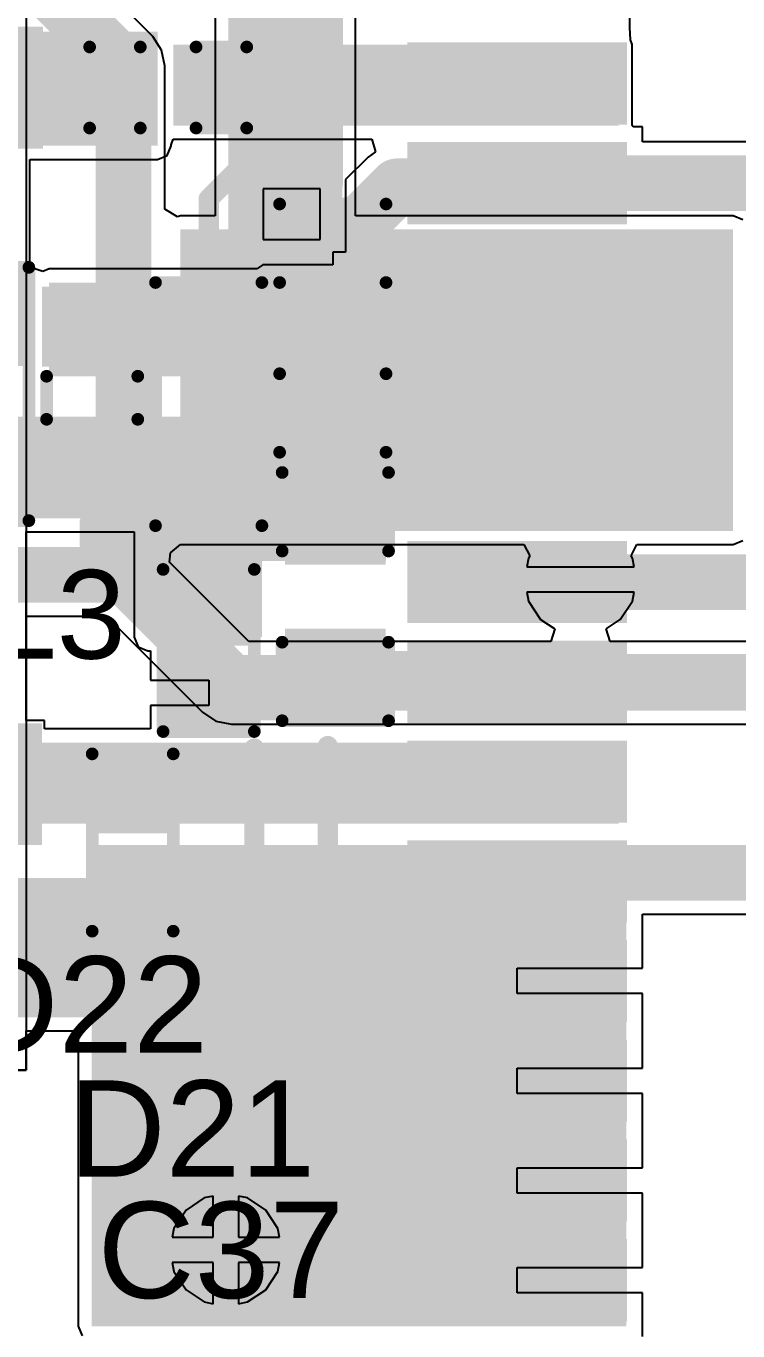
# Model space of a CAD drawing. Header units: millimetres. Extents: x -0.25 to 4.68, y -0.29 to 2.93.
# Drawn here: x 0.021 to 0.302, y 1.156 to 1.671 of the extents above; entities that cross this region are included whole.
import ezdxf

# ---------------------------------------------------------------- set-up
doc = ezdxf.new("R2010")
doc.units = ezdxf.units.MM
doc.header["$MEASUREMENT"] = 0
for name, color, linetype in [('BottomLayer', 5, 'Continuous'), ('BottomSolder', 6, 'Continuous'), ('TopLayer', 1, 'Continuous'), ('TopOverlay', 2, 'Continuous'), ('TopPaste', 8, 'Continuous'), ('TopSolder', 216, 'Continuous'), ('ViaHoleLayer', 16, 'Continuous')]:
    doc.layers.add(name, color=color, linetype=linetype)
doc.styles.add('Arial', font='', dxfattribs={"height": 0.2})
doc.styles.get('Arial').set_extended_font_data('Arial')

# ---------------------------------------------------------------- blocks, each defined once
blk = doc.blocks.new('S______B______1')
at = {"layer": 'TopLayer'}
for points in [[(-0.045, -0.0175), (-0.045, 0.0175), (-0.015, 0.0175), (-0.015, -0.0175)], [(0.015, -0.0175), (0.015, 0.0175), (0.045, 0.0175), (0.045, -0.0175)]]:
    blk.add_hatch(color=1, dxfattribs=at).paths.add_polyline_path(points)
at = {"layer": 'TopPaste'}
for points in [[(-0.045, -0.0175), (-0.045, 0.0175), (-0.015, 0.0175), (-0.015, -0.0175)], [(0.015, -0.0175), (0.015, 0.0175), (0.045, 0.0175), (0.045, -0.0175)]]:
    blk.add_hatch(color=8, dxfattribs=at).paths.add_polyline_path(points)
at = {"layer": 'TopSolder'}
for points in [[(-0.049, -0.0215), (-0.049, 0.0215), (-0.011, 0.0215), (-0.011, -0.0215)], [(0.011, -0.0215), (0.011, 0.0215), (0.049, 0.0215), (0.049, -0.0215)]]:
    blk.add_hatch(color=216, dxfattribs=at).paths.add_polyline_path(points)
at = {"layer": 'TopOverlay', "const_width": 0.005}
for points in [[(-0.05, 0.022), (0.05, 0.022)], [(-0.05, 0.022), (-0.05, -0.022)], [(0.05, 0.022), (0.05, -0.022)], [(-0.05, -0.022), (0.05, -0.022)]]:
    blk.add_lwpolyline(points, dxfattribs=at)
at = {"layer": 'TopOverlay', "const_width": 0.0025}
for points in [[(-0.05125, 0.022, 1), (-0.04875, 0.022, 1)], [(-0.05125, 0.022, 1), (-0.04875, 0.022, 1)], [(0.04875, 0.022, 1), (0.05125, 0.022, 1)], [(0.04875, 0.022, 1), (0.05125, 0.022, 1)], [(-0.05125, -0.022, 1), (-0.04875, -0.022, 1)], [(-0.05125, -0.022, 1), (-0.04875, -0.022, 1)], [(0.04875, -0.022, 1), (0.05125, -0.022, 1)], [(0.04875, -0.022, 1), (0.05125, -0.022, 1)]]:
    blk.add_lwpolyline(points, format="xyb", close=True, dxfattribs=at)
blk = doc.blocks.new('SIM7000A_23')
at = {"layer": 'TopLayer'}
for points in [[(-0.18465, 0.51181), (-0.18465, 0.43307), (-0.20906, 0.43307), (-0.20906, 0.51181)], [(-0.14528, 0.51181), (-0.14528, 0.43307), (-0.16969, 0.43307), (-0.16969, 0.51181)], [(-0.10591, 0.51181), (-0.10591, 0.43307), (-0.13031, 0.43307), (-0.13031, 0.51181)], [(-0.06654, 0.51181), (-0.06654, 0.43307), (-0.09094, 0.43307), (-0.09094, 0.51181)], [(-0.02717, 0.51181), (-0.02717, 0.43307), (-0.05157, 0.43307), (-0.05157, 0.51181)], [(0.0122, 0.51181), (0.0122, 0.43307), (-0.0122, 0.43307), (-0.0122, 0.51181)], [(0.05157, 0.51181), (0.05157, 0.43307), (0.02717, 0.43307), (0.02717, 0.51181)], [(0.09094, 0.51181), (0.09094, 0.43307), (0.06654, 0.43307), (0.06654, 0.51181)], [(0.13031, 0.51181), (0.13031, 0.43307), (0.10591, 0.43307), (0.10591, 0.51181)], [(0.16969, 0.51181), (0.16969, 0.43307), (0.14528, 0.43307), (0.14528, 0.51181)], [(0.20906, 0.51181), (0.20906, 0.43307), (0.18465, 0.43307), (0.18465, 0.51181)], [(0.24843, 0.51181), (0.24843, 0.43307), (0.22402, 0.43307), (0.22402, 0.51181)], [(0.2878, 0.51181), (0.2878, 0.43307), (0.26339, 0.43307), (0.26339, 0.51181)]]:
    blk.add_hatch(color=1, dxfattribs=at).paths.add_polyline_path(points)
at = {"layer": 'TopPaste'}
for points in [[(-0.18465, 0.51181), (-0.18465, 0.43307), (-0.20906, 0.43307), (-0.20906, 0.51181)], [(-0.14528, 0.51181), (-0.14528, 0.43307), (-0.16969, 0.43307), (-0.16969, 0.51181)], [(-0.10591, 0.51181), (-0.10591, 0.43307), (-0.13031, 0.43307), (-0.13031, 0.51181)], [(-0.06654, 0.51181), (-0.06654, 0.43307), (-0.09094, 0.43307), (-0.09094, 0.51181)], [(-0.02717, 0.51181), (-0.02717, 0.43307), (-0.05157, 0.43307), (-0.05157, 0.51181)], [(0.0122, 0.51181), (0.0122, 0.43307), (-0.0122, 0.43307), (-0.0122, 0.51181)], [(0.05157, 0.51181), (0.05157, 0.43307), (0.02717, 0.43307), (0.02717, 0.51181)], [(0.09094, 0.51181), (0.09094, 0.43307), (0.06654, 0.43307), (0.06654, 0.51181)], [(0.13031, 0.51181), (0.13031, 0.43307), (0.10591, 0.43307), (0.10591, 0.51181)], [(0.16969, 0.51181), (0.16969, 0.43307), (0.14528, 0.43307), (0.14528, 0.51181)], [(0.20906, 0.51181), (0.20906, 0.43307), (0.18465, 0.43307), (0.18465, 0.51181)], [(0.24843, 0.51181), (0.24843, 0.43307), (0.22402, 0.43307), (0.22402, 0.51181)], [(0.2878, 0.51181), (0.2878, 0.43307), (0.26339, 0.43307), (0.26339, 0.51181)]]:
    blk.add_hatch(color=8, dxfattribs=at).paths.add_polyline_path(points)
at = {"layer": 'TopSolder'}
for points in [[(-0.18065, 0.51581), (-0.18065, 0.42907), (-0.21306, 0.42907), (-0.21306, 0.51581)], [(-0.14128, 0.51581), (-0.14128, 0.42907), (-0.17369, 0.42907), (-0.17369, 0.51581)], [(-0.10191, 0.51581), (-0.10191, 0.42907), (-0.13431, 0.42907), (-0.13431, 0.51581)], [(-0.06254, 0.51581), (-0.06254, 0.42907), (-0.09494, 0.42907), (-0.09494, 0.51581)], [(-0.02317, 0.51581), (-0.02317, 0.42907), (-0.05557, 0.42907), (-0.05557, 0.51581)], [(0.0162, 0.51581), (0.0162, 0.42907), (-0.0162, 0.42907), (-0.0162, 0.51581)], [(0.05557, 0.51581), (0.05557, 0.42907), (0.02317, 0.42907), (0.02317, 0.51581)], [(0.09494, 0.51581), (0.09494, 0.42907), (0.06254, 0.42907), (0.06254, 0.51581)], [(0.13431, 0.51581), (0.13431, 0.42907), (0.10191, 0.42907), (0.10191, 0.51581)], [(0.17369, 0.51581), (0.17369, 0.42907), (0.14128, 0.42907), (0.14128, 0.51581)], [(0.21306, 0.51581), (0.21306, 0.42907), (0.18065, 0.42907), (0.18065, 0.51581)], [(0.25243, 0.51581), (0.25243, 0.42907), (0.22002, 0.42907), (0.22002, 0.51581)], [(0.2918, 0.51581), (0.2918, 0.42907), (0.25939, 0.42907), (0.25939, 0.51581)]]:
    blk.add_hatch(color=216, dxfattribs=at).paths.add_polyline_path(points)
blk = doc.blocks.new('R___0603_80')
at = {"layer": 'TopLayer'}
for points in [[(-0.015, 0.0175), (-0.015, -0.0175), (-0.045, -0.0175), (-0.045, 0.0175)], [(0.045, 0.0175), (0.045, -0.0175), (0.015, -0.0175), (0.015, 0.0175)]]:
    blk.add_hatch(color=1, dxfattribs=at).paths.add_polyline_path(points)
at = {"layer": 'TopPaste'}
for points in [[(-0.015, 0.0175), (-0.015, -0.0175), (-0.045, -0.0175), (-0.045, 0.0175)], [(0.045, 0.0175), (0.045, -0.0175), (0.015, -0.0175), (0.015, 0.0175)]]:
    blk.add_hatch(color=8, dxfattribs=at).paths.add_polyline_path(points)
at = {"layer": 'TopSolder'}
for points in [[(-0.011, 0.0215), (-0.011, -0.0215), (-0.049, -0.0215), (-0.049, 0.0215)], [(0.049, 0.0215), (0.049, -0.0215), (0.011, -0.0215), (0.011, 0.0215)]]:
    blk.add_hatch(color=216, dxfattribs=at).paths.add_polyline_path(points)
at = {"layer": 'TopOverlay', "const_width": 0.005}
for points in [[(-0.048, -0.021), (-0.048, 0.021)], [(0.048, 0.021), (-0.048, 0.021)], [(0.048, -0.021), (0.048, 0.021)], [(0.048, -0.021), (-0.048, -0.021)]]:
    blk.add_lwpolyline(points, dxfattribs=at)
at = {"layer": 'TopOverlay', "const_width": 0.0025}
for points in [[(-0.04925, 0.021, 1), (-0.04675, 0.021, 1)], [(-0.04925, 0.021, 1), (-0.04675, 0.021, 1)], [(0.04675, 0.021, 1), (0.04925, 0.021, 1)], [(0.04675, 0.021, 1), (0.04925, 0.021, 1)], [(-0.04925, -0.021, 1), (-0.04675, -0.021, 1)], [(-0.04925, -0.021, 1), (-0.04675, -0.021, 1)], [(0.04675, -0.021, 1), (0.04925, -0.021, 1)], [(0.04675, -0.021, 1), (0.04925, -0.021, 1)]]:
    blk.add_lwpolyline(points, format="xyb", close=True, dxfattribs=at)
blk = doc.blocks.new('IND_0603__1608_M_______115')
at = {"layer": 'TopLayer'}
for points in [[(-0.03937, 0.01575), (-0.01575, 0.01575), (-0.01575, -0.01575), (-0.03937, -0.01575)], [(0.01575, 0.01575), (0.03937, 0.01575), (0.03937, -0.01575), (0.01575, -0.01575)]]:
    blk.add_hatch(color=1, dxfattribs=at).paths.add_polyline_path(points)
at = {"layer": 'TopPaste'}
for points in [[(-0.03937, 0.01575), (-0.01575, 0.01575), (-0.01575, -0.01575), (-0.03937, -0.01575)], [(0.01575, 0.01575), (0.03937, 0.01575), (0.03937, -0.01575), (0.01575, -0.01575)]]:
    blk.add_hatch(color=8, dxfattribs=at).paths.add_polyline_path(points)
at = {"layer": 'TopSolder'}
for points in [[(-0.04337, 0.01975), (-0.01175, 0.01975), (-0.01175, -0.01975), (-0.04337, -0.01975)], [(0.01175, 0.01975), (0.04337, 0.01975), (0.04337, -0.01975), (0.01175, -0.01975)]]:
    blk.add_hatch(color=216, dxfattribs=at).paths.add_polyline_path(points)
at = {"layer": 'TopOverlay', "const_width": 0.005}
for points in [[(0.009, 0.018), (-0.008, 0.018)], [(0.009, -0.018), (-0.008, -0.018)]]:
    blk.add_lwpolyline(points, dxfattribs=at)
at = {"layer": 'TopOverlay', "const_width": 0.0025}
for points in [[(-0.00925, 0.018, 1), (-0.00675, 0.018, 1)], [(0.00775, 0.018, 1), (0.01025, 0.018, 1)], [(-0.00925, -0.018, 1), (-0.00675, -0.018, 1)], [(0.00775, -0.018, 1), (0.01025, -0.018, 1)]]:
    blk.add_lwpolyline(points, format="xyb", close=True, dxfattribs=at)
blk = doc.blocks.new('U_FL_R_SMT_1_80___121')
at = {"layer": 'TopLayer'}
for points in [[(-0.07913, 0.08166), (-0.03701, 0.08166), (-0.03701, -0.00495), (-0.07913, -0.00495)], [(0.03701, 0.08166), (0.07913, 0.08166), (0.07913, -0.00495), (0.03701, -0.00495)], [(-0.02008, -0.01729), (0.02008, -0.01729), (0.02008, -0.05942), (-0.02008, -0.05942)]]:
    blk.add_hatch(color=1, dxfattribs=at).paths.add_polyline_path(points)
at = {"layer": 'TopPaste'}
for points in [[(-0.07913, 0.08166), (-0.03701, 0.08166), (-0.03701, -0.00495), (-0.07913, -0.00495)], [(0.03701, 0.08166), (0.07913, 0.08166), (0.07913, -0.00495), (0.03701, -0.00495)], [(-0.02008, -0.01729), (0.02008, -0.01729), (0.02008, -0.05942), (-0.02008, -0.05942)]]:
    blk.add_hatch(color=8, dxfattribs=at).paths.add_polyline_path(points)
at = {"layer": 'TopSolder'}
for points in [[(-0.08313, 0.08566), (-0.03301, 0.08566), (-0.03301, -0.00895), (-0.08313, -0.00895)], [(0.03301, 0.08566), (0.08313, 0.08566), (0.08313, -0.00895), (0.03301, -0.00895)], [(-0.02408, -0.01329), (0.02408, -0.01329), (0.02408, -0.06342), (-0.02408, -0.06342)]]:
    blk.add_hatch(color=216, dxfattribs=at).paths.add_polyline_path(points)
at = {"layer": 'TopOverlay'}
for points, const_width in [([(-0.038, 0.087), (-0.016, 0.087)], 0.005), ([(0.016, 0.087), (0.038, 0.087)], 0.005), ([(-0.048, -0.021), (-0.03, -0.021)], 0.005), ([(0.03, -0.021), (0.048, -0.021)], 0.005), ([(-0.035, -0.031), (-0.035, -0.043)], 0.01), ([(-0.035, -0.031), (-0.029, -0.037)], 0.01), ([(-0.029, -0.037), (-0.035, -0.043)], 0.01)]:
    blk.add_lwpolyline(points, dxfattribs=dict(at, const_width=const_width))
for points, const_width in [([(-0.03925, 0.087, 1), (-0.03675, 0.087, 1)], 0.0025), ([(-0.01725, 0.087, 1), (-0.01475, 0.087, 1)], 0.0025), ([(0.01475, 0.087, 1), (0.01725, 0.087, 1)], 0.0025), ([(0.03675, 0.087, 1), (0.03925, 0.087, 1)], 0.0025), ([(-0.04925, -0.021, 1), (-0.04675, -0.021, 1)], 0.0025), ([(-0.03125, -0.021, 1), (-0.02875, -0.021, 1)], 0.0025), ([(0.02875, -0.021, 1), (0.03125, -0.021, 1)], 0.0025), ([(0.04675, -0.021, 1), (0.04925, -0.021, 1)], 0.0025), ([(-0.0375, -0.031, 1), (-0.0325, -0.031, 1)], 0.005), ([(-0.0375, -0.031, 1), (-0.0325, -0.031, 1)], 0.005), ([(-0.0315, -0.037, 1), (-0.0265, -0.037, 1)], 0.005), ([(-0.0315, -0.037, 1), (-0.0265, -0.037, 1)], 0.005), ([(-0.0375, -0.043, 1), (-0.0325, -0.043, 1)], 0.005), ([(-0.0375, -0.043, 1), (-0.0325, -0.043, 1)], 0.005)]:
    blk.add_lwpolyline(points, format="xyb", close=True, dxfattribs=dict(at, const_width=const_width))
blk = doc.blocks.new('U_FL_R_SMT_1_80___123')
at = {"layer": 'TopLayer'}
for points in [[(-0.07913, 0.08166), (-0.03701, 0.08166), (-0.03701, -0.00495), (-0.07913, -0.00495)], [(0.03701, 0.08166), (0.07913, 0.08166), (0.07913, -0.00495), (0.03701, -0.00495)], [(-0.02008, -0.01729), (0.02008, -0.01729), (0.02008, -0.05942), (-0.02008, -0.05942)]]:
    blk.add_hatch(color=1, dxfattribs=at).paths.add_polyline_path(points)
at = {"layer": 'TopPaste'}
for points in [[(-0.07913, 0.08166), (-0.03701, 0.08166), (-0.03701, -0.00495), (-0.07913, -0.00495)], [(0.03701, 0.08166), (0.07913, 0.08166), (0.07913, -0.00495), (0.03701, -0.00495)], [(-0.02008, -0.01729), (0.02008, -0.01729), (0.02008, -0.05942), (-0.02008, -0.05942)]]:
    blk.add_hatch(color=8, dxfattribs=at).paths.add_polyline_path(points)
at = {"layer": 'TopSolder'}
for points in [[(-0.08313, 0.08566), (-0.03301, 0.08566), (-0.03301, -0.00895), (-0.08313, -0.00895)], [(0.03301, 0.08566), (0.08313, 0.08566), (0.08313, -0.00895), (0.03301, -0.00895)], [(-0.02408, -0.01329), (0.02408, -0.01329), (0.02408, -0.06342), (-0.02408, -0.06342)]]:
    blk.add_hatch(color=216, dxfattribs=at).paths.add_polyline_path(points)
at = {"layer": 'TopOverlay'}
for points, const_width in [([(-0.038, 0.087), (-0.016, 0.087)], 0.005), ([(0.016, 0.087), (0.038, 0.087)], 0.005), ([(-0.048, -0.021), (-0.03, -0.021)], 0.005), ([(0.03, -0.021), (0.048, -0.021)], 0.005), ([(-0.035, -0.031), (-0.035, -0.043)], 0.01), ([(-0.035, -0.031), (-0.029, -0.037)], 0.01), ([(-0.029, -0.037), (-0.035, -0.043)], 0.01)]:
    blk.add_lwpolyline(points, dxfattribs=dict(at, const_width=const_width))
for points, const_width in [([(-0.03925, 0.087, 1), (-0.03675, 0.087, 1)], 0.0025), ([(-0.01725, 0.087, 1), (-0.01475, 0.087, 1)], 0.0025), ([(0.01475, 0.087, 1), (0.01725, 0.087, 1)], 0.0025), ([(0.03675, 0.087, 1), (0.03925, 0.087, 1)], 0.0025), ([(-0.04925, -0.021, 1), (-0.04675, -0.021, 1)], 0.0025), ([(-0.03125, -0.021, 1), (-0.02875, -0.021, 1)], 0.0025), ([(0.02875, -0.021, 1), (0.03125, -0.021, 1)], 0.0025), ([(0.04675, -0.021, 1), (0.04925, -0.021, 1)], 0.0025), ([(-0.0375, -0.031, 1), (-0.0325, -0.031, 1)], 0.005), ([(-0.0375, -0.031, 1), (-0.0325, -0.031, 1)], 0.005), ([(-0.0315, -0.037, 1), (-0.0265, -0.037, 1)], 0.005), ([(-0.0315, -0.037, 1), (-0.0265, -0.037, 1)], 0.005), ([(-0.0375, -0.043, 1), (-0.0325, -0.043, 1)], 0.005), ([(-0.0375, -0.043, 1), (-0.0325, -0.043, 1)], 0.005)]:
    blk.add_lwpolyline(points, format="xyb", close=True, dxfattribs=dict(at, const_width=const_width))
blk = doc.blocks.new('D_____0402_145')
at = {"layer": 'TopLayer'}
for points in [[(-0.03051, -0.01181), (-0.03051, 0.01181), (-0.00768, 0.01181), (-0.00768, -0.01181)], [(0.00768, -0.01181), (0.00768, 0.01181), (0.03051, 0.01181), (0.03051, -0.01181)]]:
    blk.add_hatch(color=1, dxfattribs=at).paths.add_polyline_path(points)
at = {"layer": 'TopPaste'}
for points in [[(-0.03051, -0.01181), (-0.03051, 0.01181), (-0.00768, 0.01181), (-0.00768, -0.01181)], [(0.00768, -0.01181), (0.00768, 0.01181), (0.03051, 0.01181), (0.03051, -0.01181)]]:
    blk.add_hatch(color=8, dxfattribs=at).paths.add_polyline_path(points)
at = {"layer": 'TopSolder'}
for points in [[(-0.03451, -0.01581), (-0.03451, 0.01581), (-0.00368, 0.01581), (-0.00368, -0.01581)], [(0.00368, -0.01581), (0.00368, 0.01581), (0.03451, 0.01581), (0.03451, -0.01581)]]:
    blk.add_hatch(color=216, dxfattribs=at).paths.add_polyline_path(points)
at = {"layer": 'TopOverlay', "const_width": 0.005}
for points in [[(0.035, 0.016), (-0.035, 0.016)], [(-0.035, -0.016), (-0.035, 0.016)], [(0.035, -0.016), (0.035, 0.016)], [(0.035, -0.016), (-0.035, -0.016)]]:
    blk.add_lwpolyline(points, dxfattribs=at)
at = {"layer": 'TopOverlay', "const_width": 0.0025}
for points in [[(-0.03625, 0.016, 1), (-0.03375, 0.016, 1)], [(-0.03625, 0.016, 1), (-0.03375, 0.016, 1)], [(0.03375, 0.016, 1), (0.03625, 0.016, 1)], [(0.03375, 0.016, 1), (0.03625, 0.016, 1)], [(-0.03625, -0.016, 1), (-0.03375, -0.016, 1)], [(-0.03625, -0.016, 1), (-0.03375, -0.016, 1)], [(0.03375, -0.016, 1), (0.03625, -0.016, 1)], [(0.03375, -0.016, 1), (0.03625, -0.016, 1)]]:
    blk.add_lwpolyline(points, format="xyb", close=True, dxfattribs=at)
blk = doc.blocks.new('DFN1006_2L__146')
at = {"layer": 'TopLayer'}
for points in [[(-0.02756, 0.01299), (-0.00591, 0.01299), (-0.00591, -0.01299), (-0.02756, -0.01299)], [(0.00591, 0.01299), (0.02756, 0.01299), (0.02756, -0.01299), (0.00591, -0.01299)]]:
    blk.add_hatch(color=1, dxfattribs=at).paths.add_polyline_path(points)
at = {"layer": 'TopOverlay'}
blk.add_hatch(color=2, dxfattribs=at).paths.add_polyline_path([(-0.04513, -0.01994), (-0.03213, -0.01994), (-0.03213, 0.02006), (-0.04513, 0.02006)])
at = {"layer": 'TopPaste'}
for points in [[(-0.02756, 0.01299), (-0.00591, 0.01299), (-0.00591, -0.01299), (-0.02756, -0.01299)], [(0.00591, 0.01299), (0.02756, 0.01299), (0.02756, -0.01299), (0.00591, -0.01299)]]:
    blk.add_hatch(color=8, dxfattribs=at).paths.add_polyline_path(points)
at = {"layer": 'TopSolder'}
for points in [[(-0.03156, 0.01699), (-0.00191, 0.01699), (-0.00191, -0.01699), (-0.03156, -0.01699)], [(0.00191, 0.01699), (0.03156, 0.01699), (0.03156, -0.01699), (0.00191, -0.01699)]]:
    blk.add_hatch(color=216, dxfattribs=at).paths.add_polyline_path(points)
at = {"layer": 'TopOverlay', "const_width": 0.005}
for points in [[(-0.032, -0.018), (-0.032, 0.018)], [(0.032, 0.018), (-0.032, 0.018)], [(0.032, -0.018), (0.032, 0.018)], [(0.032, -0.018), (-0.032, -0.018)]]:
    blk.add_lwpolyline(points, dxfattribs=at)
at = {"layer": 'TopOverlay', "const_width": 0.0025}
for points in [[(-0.03325, 0.018, 1), (-0.03075, 0.018, 1)], [(-0.03325, 0.018, 1), (-0.03075, 0.018, 1)], [(0.03075, 0.018, 1), (0.03325, 0.018, 1)], [(0.03075, 0.018, 1), (0.03325, 0.018, 1)], [(-0.03325, -0.018, 1), (-0.03075, -0.018, 1)], [(-0.03325, -0.018, 1), (-0.03075, -0.018, 1)], [(0.03075, -0.018, 1), (0.03325, -0.018, 1)], [(0.03075, -0.018, 1), (0.03325, -0.018, 1)]]:
    blk.add_lwpolyline(points, format="xyb", close=True, dxfattribs=at)
blk = doc.blocks.new('C___0402_179')
at = {"layer": 'TopLayer'}
for points in [[(-0.0275, -0.0125), (-0.0275, 0.0125), (-0.0095, 0.0125), (-0.0095, -0.0125)], [(0.0095, -0.0125), (0.0095, 0.0125), (0.0275, 0.0125), (0.0275, -0.0125)]]:
    blk.add_hatch(color=1, dxfattribs=at).paths.add_polyline_path(points)
at = {"layer": 'TopPaste'}
for points in [[(-0.0275, -0.0125), (-0.0275, 0.0125), (-0.0095, 0.0125), (-0.0095, -0.0125)], [(0.0095, -0.0125), (0.0095, 0.0125), (0.0275, 0.0125), (0.0275, -0.0125)]]:
    blk.add_hatch(color=8, dxfattribs=at).paths.add_polyline_path(points)
at = {"layer": 'TopSolder'}
for points in [[(-0.02986, -0.01486), (-0.02986, 0.01486), (-0.00714, 0.01486), (-0.00714, -0.01486)], [(0.00714, -0.01486), (0.00714, 0.01486), (0.02986, 0.01486), (0.02986, -0.01486)]]:
    blk.add_hatch(color=216, dxfattribs=at).paths.add_polyline_path(points)
at = {"layer": 'TopOverlay', "const_width": 0.005}
for points in [[(-0.011, 0.016), (-0.031, 0.016)], [(-0.031, 0.016), (-0.031, -0.016)], [(0.031, 0.016), (0.011, 0.016)], [(0.031, 0.016), (0.031, -0.016)], [(-0.011, -0.016), (-0.031, -0.016)], [(0.031, -0.016), (0.011, -0.016)]]:
    blk.add_lwpolyline(points, dxfattribs=at)
at = {"layer": 'TopOverlay', "const_width": 0.0025}
for points in [[(-0.03225, 0.016, 1), (-0.02975, 0.016, 1)], [(-0.03225, 0.016, 1), (-0.02975, 0.016, 1)], [(-0.01225, 0.016, 1), (-0.00975, 0.016, 1)], [(0.00975, 0.016, 1), (0.01225, 0.016, 1)], [(0.02975, 0.016, 1), (0.03225, 0.016, 1)], [(0.02975, 0.016, 1), (0.03225, 0.016, 1)], [(-0.03225, -0.016, 1), (-0.02975, -0.016, 1)], [(-0.03225, -0.016, 1), (-0.02975, -0.016, 1)], [(-0.01225, -0.016, 1), (-0.00975, -0.016, 1)], [(0.00975, -0.016, 1), (0.01225, -0.016, 1)], [(0.02975, -0.016, 1), (0.03225, -0.016, 1)], [(0.02975, -0.016, 1), (0.03225, -0.016, 1)]]:
    blk.add_lwpolyline(points, format="xyb", close=True, dxfattribs=at)
blk = doc.blocks.new('C___0603_180')
at = {"layer": 'TopLayer'}
for points in [[(-0.015, 0.0175), (-0.015, -0.0175), (-0.045, -0.0175), (-0.045, 0.0175)], [(0.045, 0.0175), (0.045, -0.0175), (0.015, -0.0175), (0.015, 0.0175)]]:
    blk.add_hatch(color=1, dxfattribs=at).paths.add_polyline_path(points)
at = {"layer": 'TopPaste'}
for points in [[(-0.015, 0.0175), (-0.015, -0.0175), (-0.045, -0.0175), (-0.045, 0.0175)], [(0.045, 0.0175), (0.045, -0.0175), (0.015, -0.0175), (0.015, 0.0175)]]:
    blk.add_hatch(color=8, dxfattribs=at).paths.add_polyline_path(points)
at = {"layer": 'TopSolder'}
for points in [[(-0.01264, 0.01986), (-0.01264, -0.01986), (-0.04736, -0.01986), (-0.04736, 0.01986)], [(0.04736, 0.01986), (0.04736, -0.01986), (0.01264, -0.01986), (0.01264, 0.01986)]]:
    blk.add_hatch(color=216, dxfattribs=at).paths.add_polyline_path(points)
at = {"layer": 'TopOverlay', "const_width": 0.005}
for points in [[(-0.049, 0.021), (-0.049, -0.021)], [(-0.049, 0.021), (-0.018, 0.021)], [(0.018, 0.021), (0.049, 0.021)], [(0.049, 0.021), (0.049, -0.021)], [(-0.049, -0.021), (-0.018, -0.021)], [(0.018, -0.021), (0.049, -0.021)]]:
    blk.add_lwpolyline(points, dxfattribs=at)
at = {"layer": 'TopOverlay', "const_width": 0.0025}
for points in [[(-0.05025, 0.021, 1), (-0.04775, 0.021, 1)], [(-0.05025, 0.021, 1), (-0.04775, 0.021, 1)], [(-0.01925, 0.021, 1), (-0.01675, 0.021, 1)], [(0.01675, 0.021, 1), (0.01925, 0.021, 1)], [(0.04775, 0.021, 1), (0.05025, 0.021, 1)], [(0.04775, 0.021, 1), (0.05025, 0.021, 1)], [(-0.05025, -0.021, 1), (-0.04775, -0.021, 1)], [(-0.05025, -0.021, 1), (-0.04775, -0.021, 1)], [(-0.01925, -0.021, 1), (-0.01675, -0.021, 1)], [(0.01675, -0.021, 1), (0.01925, -0.021, 1)], [(0.04775, -0.021, 1), (0.05025, -0.021, 1)], [(0.04775, -0.021, 1), (0.05025, -0.021, 1)]]:
    blk.add_lwpolyline(points, format="xyb", close=True, dxfattribs=at)
blk = doc.blocks.new('C___0603_181')
at = {"layer": 'TopLayer'}
for points in [[(-0.015, 0.0175), (-0.015, -0.0175), (-0.045, -0.0175), (-0.045, 0.0175)], [(0.045, 0.0175), (0.045, -0.0175), (0.015, -0.0175), (0.015, 0.0175)]]:
    blk.add_hatch(color=1, dxfattribs=at).paths.add_polyline_path(points)
at = {"layer": 'TopPaste'}
for points in [[(-0.015, 0.0175), (-0.015, -0.0175), (-0.045, -0.0175), (-0.045, 0.0175)], [(0.045, 0.0175), (0.045, -0.0175), (0.015, -0.0175), (0.015, 0.0175)]]:
    blk.add_hatch(color=8, dxfattribs=at).paths.add_polyline_path(points)
at = {"layer": 'TopSolder'}
for points in [[(-0.01264, 0.01986), (-0.01264, -0.01986), (-0.04736, -0.01986), (-0.04736, 0.01986)], [(0.04736, 0.01986), (0.04736, -0.01986), (0.01264, -0.01986), (0.01264, 0.01986)]]:
    blk.add_hatch(color=216, dxfattribs=at).paths.add_polyline_path(points)
at = {"layer": 'TopOverlay', "const_width": 0.005}
for points in [[(-0.049, -0.021), (-0.049, 0.021)], [(-0.018, 0.021), (-0.049, 0.021)], [(0.049, 0.021), (0.018, 0.021)], [(0.049, -0.021), (0.049, 0.021)], [(-0.018, -0.021), (-0.049, -0.021)], [(0.049, -0.021), (0.018, -0.021)]]:
    blk.add_lwpolyline(points, dxfattribs=at)
at = {"layer": 'TopOverlay', "const_width": 0.0025}
for points in [[(-0.05025, 0.021, 1), (-0.04775, 0.021, 1)], [(-0.05025, 0.021, 1), (-0.04775, 0.021, 1)], [(-0.01925, 0.021, 1), (-0.01675, 0.021, 1)], [(0.01675, 0.021, 1), (0.01925, 0.021, 1)], [(0.04775, 0.021, 1), (0.05025, 0.021, 1)], [(0.04775, 0.021, 1), (0.05025, 0.021, 1)], [(-0.05025, -0.021, 1), (-0.04775, -0.021, 1)], [(-0.05025, -0.021, 1), (-0.04775, -0.021, 1)], [(-0.01925, -0.021, 1), (-0.01675, -0.021, 1)], [(0.01675, -0.021, 1), (0.01925, -0.021, 1)], [(0.04775, -0.021, 1), (0.05025, -0.021, 1)], [(0.04775, -0.021, 1), (0.05025, -0.021, 1)]]:
    blk.add_lwpolyline(points, format="xyb", close=True, dxfattribs=at)

msp = doc.modelspace()

# ---------------------------------------------------------------- hatches: boundary and pattern name
at = {"layer": 'BottomLayer'}
msp.add_hatch(color=5, dxfattribs=at).paths.add_polyline_path([(0.08182, 1.47195), (0.3, 1.47195), (0.3, 1.59095), (0.08182, 1.59095)])
h = msp.add_hatch(color=5, dxfattribs=at)
edge = h.paths.add_edge_path()
edge.add_arc((0.27582, 1.56395), 0.01181, 0, 360)
h = msp.add_hatch(color=5, dxfattribs=at)
edge = h.paths.add_edge_path()
edge.add_arc((0.27582, 1.53145), 0.01181, 0, 360)
h = msp.add_hatch(color=5, dxfattribs=at)
edge = h.paths.add_edge_path()
edge.add_arc((0.27582, 1.49895), 0.01181, 0, 360)
h = msp.add_hatch(color=5, dxfattribs=at)
edge = h.paths.add_edge_path()
edge.add_arc((0.23977, 1.45272), 0.01181, 0, 360)
h = msp.add_hatch(color=5, dxfattribs=at)
edge = h.paths.add_edge_path()
edge.add_arc((0.09977, 1.18805), 0.01181, 0, 360)
at = {"layer": 'BottomSolder'}
h = msp.add_hatch(color=6, dxfattribs=at)
edge = h.paths.add_edge_path()
edge.add_arc((0.27582, 1.56395), 0.00591, 0, 360)
h = msp.add_hatch(color=6, dxfattribs=at)
edge = h.paths.add_edge_path()
edge.add_arc((0.27582, 1.53145), 0.00591, 0, 360)
h = msp.add_hatch(color=6, dxfattribs=at)
edge = h.paths.add_edge_path()
edge.add_arc((0.27582, 1.49895), 0.00591, 0, 360)
h = msp.add_hatch(color=6, dxfattribs=at)
edge = h.paths.add_edge_path()
edge.add_arc((0.23977, 1.45272), 0.00591, 0, 360)
h = msp.add_hatch(color=6, dxfattribs=at)
edge = h.paths.add_edge_path()
edge.add_arc((0.09977, 1.18805), 0.00591, 0, 360)
at = {"layer": 'TopLayer'}
for points in [[(-0.01018, 1.624), (0.07282, 1.624), (0.07282, 1.669), (-0.01018, 1.669)], [(0.079, 1.63195), (0.25482, 1.63195), (0.25482, 1.66395), (0.079, 1.66395)], [(0.17, 1.47595), (0.3, 1.47595), (0.3, 1.58795), (0.17, 1.58795)], [(0.03, 1.53295), (0.112, 1.53295), (0.112, 1.57), (0.03, 1.57)], [(0.124, 1.476), (0.239, 1.476), (0.239, 1.545), (0.124, 1.545)], [(-0.018, 1.47695), (0.064, 1.47695), (0.064, 1.517), (-0.018, 1.517)], [(0.069, 1.46), (0.163, 1.46), (0.163, 1.517), (0.069, 1.517)], [(0.114, 1.43), (0.114, 1.485), (0.069, 1.485), (0.069, 1.43)], [(-0.00518, 1.35636), (0.25482, 1.35636), (0.25482, 1.38836), (-0.00518, 1.38836)], [(0.04682, 1.15795), (0.25782, 1.15795), (0.25782, 1.34795), (0.04682, 1.34795)], [(0.09633, 1.27995), (0.09633, 1.33492), (-0.10467, 1.33492), (-0.10467, 1.27995)]]:
    msp.add_hatch(color=1, dxfattribs=at).paths.add_polyline_path(points)
h = msp.add_hatch(color=1, dxfattribs=at)
edge = h.paths.add_edge_path()
edge.add_arc((0.27582, 1.56395), 0.01181, 0, 360)
h = msp.add_hatch(color=1, dxfattribs=at)
edge = h.paths.add_edge_path()
edge.add_arc((0.27582, 1.53145), 0.01181, 0, 360)
h = msp.add_hatch(color=1, dxfattribs=at)
edge = h.paths.add_edge_path()
edge.add_arc((0.27582, 1.49895), 0.01181, 0, 360)
h = msp.add_hatch(color=1, dxfattribs=at)
edge = h.paths.add_edge_path()
edge.add_arc((0.23977, 1.45272), 0.01181, 0, 360)
h = msp.add_hatch(color=1, dxfattribs=at)
edge = h.paths.add_edge_path()
edge.add_arc((0.09977, 1.18805), 0.01181, 0, 360)
at = {"layer": 'TopSolder'}
h = msp.add_hatch(color=216, dxfattribs=at)
edge = h.paths.add_edge_path()
edge.add_arc((0.27582, 1.56395), 0.00591, 0, 360)
h = msp.add_hatch(color=216, dxfattribs=at)
edge = h.paths.add_edge_path()
edge.add_arc((0.27582, 1.53145), 0.00591, 0, 360)
h = msp.add_hatch(color=216, dxfattribs=at)
edge = h.paths.add_edge_path()
edge.add_arc((0.27582, 1.49895), 0.00591, 0, 360)
h = msp.add_hatch(color=216, dxfattribs=at)
edge = h.paths.add_edge_path()
edge.add_arc((0.23977, 1.45272), 0.00591, 0, 360)
h = msp.add_hatch(color=216, dxfattribs=at)
edge = h.paths.add_edge_path()
edge.add_arc((0.09977, 1.18805), 0.00591, 0, 360)
at = {"layer": 'ViaHoleLayer'}
h = msp.add_hatch(color=16, dxfattribs=at)
edge = h.paths.add_edge_path()
edge.add_arc((0.27582, 1.56395), 0.00591, 0, 360)
h = msp.add_hatch(color=16, dxfattribs=at)
edge = h.paths.add_edge_path()
edge.add_arc((0.27582, 1.53145), 0.00591, 0, 360)
h = msp.add_hatch(color=16, dxfattribs=at)
edge = h.paths.add_edge_path()
edge.add_arc((0.27582, 1.49895), 0.00591, 0, 360)
h = msp.add_hatch(color=16, dxfattribs=at)
edge = h.paths.add_edge_path()
edge.add_arc((0.23977, 1.45272), 0.00591, 0, 360)
h = msp.add_hatch(color=16, dxfattribs=at)
edge = h.paths.add_edge_path()
edge.add_arc((0.09977, 1.18805), 0.00591, 0, 360)

# ---------------------------------------------------------------- linework, layer by layer
at = {"layer": 'BottomLayer'}
for p, q in [((0.09553, 1.76961), (0.09553, 1.59636)), ((0.151, 1.59636), (0.151, 1.73266)), ((0.07089, 1.66709), (0.03193, 1.70606)), ((0.07443, 1.6618), (0.07089, 1.66709)), ((0.07567, 1.65556), (0.07443, 1.6618)), ((0.07567, 1.59898), (0.07567, 1.65556)), ((0.08067, 1.59588), (0.07567, 1.59898)), ((0.08182, 1.59636), (0.08067, 1.59588)), ((0.09553, 1.59636), (0.08182, 1.59636)), ((0.3, 1.59636), (0.151, 1.59636)), ((0.30383, 1.59478), (0.3, 1.59636)), ((0.07753, 1.45954), (0.07788, 1.46327)), ((0.07788, 1.46327), (0.08182, 1.46654)), ((0.08182, 1.46654), (0.21747, 1.46654)), ((0.21747, 1.46654), (0.21983, 1.46213)), ((0.25972, 1.46213), (0.26207, 1.46654)), ((0.26207, 1.46654), (0.3, 1.46654)), ((0.3, 1.46654), (0.30383, 1.46812)), ((0.10881, 1.42826), (0.07753, 1.45954)), ((0.21923, 1.46123), (0.21853, 1.45772)), ((0.21983, 1.46213), (0.21923, 1.46123)), ((0.26032, 1.46123), (0.25972, 1.46213)), ((0.26101, 1.45772), (0.26032, 1.46123)), ((0.21853, 1.45772), (0.26101, 1.45772)), ((0.26101, 1.44772), (0.21853, 1.44772)), ((0.21853, 1.44772), (0.21923, 1.44421)), ((0.26032, 1.44421), (0.26101, 1.44772)), ((0.21923, 1.44421), (0.22405, 1.43699)), ((0.2555, 1.43699), (0.26032, 1.44421)), ((0.02082, 1.43833), (0.0526, 1.43833)), ((0.0526, 1.43833), (0.09052, 1.40041)), ((0.22405, 1.43699), (0.22963, 1.43326)), ((0.22963, 1.43326), (0.22811, 1.42826)), ((0.24991, 1.43326), (0.2555, 1.43699)), ((0.25143, 1.42826), (0.24991, 1.43326)), ((0.22811, 1.42826), (0.10881, 1.42826)), ((0.34141, 1.42826), (0.25143, 1.42826)), ((0.09052, 1.40041), (0.09581, 1.39688)), ((0.09581, 1.39688), (0.10205, 1.39564)), ((0.10205, 1.39564), (0.34239, 1.39564)), ((0.09126, 1.2086), (0.08405, 1.20378)), ((0.09477, 1.2093), (0.09126, 1.2086)), ((0.09477, 1.19305), (0.09477, 1.2093)), ((0.10828, 1.2086), (0.10477, 1.2093)), ((0.10477, 1.2093), (0.10477, 1.19305)), ((0.1155, 1.20378), (0.10828, 1.2086)), ((0.08405, 1.20378), (0.07923, 1.19656)), ((0.12032, 1.19656), (0.1155, 1.20378)), ((0.07923, 1.19656), (0.07853, 1.19305)), ((0.12101, 1.19305), (0.12032, 1.19656)), ((0.07853, 1.19305), (0.09477, 1.19305)), ((0.10477, 1.19305), (0.12101, 1.19305)), ((0.09477, 1.18305), (0.07853, 1.18305)), ((0.07853, 1.18305), (0.07923, 1.17954)), ((0.09477, 1.16681), (0.09477, 1.18305)), ((0.12101, 1.18305), (0.10477, 1.18305)), ((0.10477, 1.18305), (0.10477, 1.16681)), ((0.12032, 1.17954), (0.12101, 1.18305)), ((0.07923, 1.17954), (0.08405, 1.17233)), ((0.1155, 1.17233), (0.12032, 1.17954)), ((0.08405, 1.17233), (0.09126, 1.16751)), ((0.10828, 1.16751), (0.1155, 1.17233)), ((0.09126, 1.16751), (0.09477, 1.16681)), ((0.10477, 1.16681), (0.10828, 1.16751))]:
    msp.add_line(p, q, dxfattribs=at)
for points, const_width in [([(0.12327, 1.57773), (0.12327, 1.79823)], 0.045), ([(0.00989, 1.70502), (0.05936, 1.65556)], 0.022), ([(0.05936, 1.45464), (0.05936, 1.65556)], 0.022), ([(-0.00887, 1.45464), (0.05936, 1.45464)], 0.022), ([(0.05936, 1.45464), (0.10205, 1.41195)], 0.022), ([(0.10205, 1.41195), (0.37215, 1.41195)], 0.022)]:
    msp.add_lwpolyline(points, dxfattribs=dict(at, const_width=const_width))
for points, const_width in [([(0.05386, 1.65556, 1), (0.06486, 1.65556, 1)], 0.011), ([(0.05386, 1.65556, 1), (0.06486, 1.65556, 1)], 0.011), ([(0.11202, 1.57773, 1), (0.13452, 1.57773, 1)], 0.0225), ([(0.05386, 1.45464, 1), (0.06486, 1.45464, 1)], 0.011), ([(0.05386, 1.45464, 1), (0.06486, 1.45464, 1)], 0.011), ([(0.05386, 1.45464, 1), (0.06486, 1.45464, 1)], 0.011), ([(0.09655, 1.41195, 1), (0.10755, 1.41195, 1)], 0.011), ([(0.09655, 1.41195, 1), (0.10755, 1.41195, 1)], 0.011)]:
    msp.add_lwpolyline(points, format="xyb", close=True, dxfattribs=dict(at, const_width=const_width))
at = {"layer": 'TopLayer'}
for p, q in [((0.021, 1.747), (0.021, 1.259)), ((0.25919, 1.67074), (0.25919, 1.70515)), ((0.25945, 1.66585), (0.25919, 1.67074)), ((0.25919, 1.67074), (0.25919, 1.67074)), ((0.26023, 1.66395), (0.25945, 1.66585)), ((0.26023, 1.63195), (0.26023, 1.66395)), ((0.26059, 1.63141), (0.26023, 1.63195)), ((0.26419, 1.63141), (0.26059, 1.63141)), ((0.26419, 1.62552), (0.26419, 1.63141)), ((0.07665, 1.62017), (0.07823, 1.624)), ((0.07823, 1.62436), (0.079, 1.62654)), ((0.07823, 1.624), (0.07823, 1.62436)), ((0.079, 1.62654), (0.15737, 1.62654)), ((0.15737, 1.62654), (0.15888, 1.62154)), ((0.35772, 1.62552), (0.26419, 1.62552)), ((0.02241, 1.5766), (0.02241, 1.61859)), ((0.02241, 1.61859), (0.07282, 1.61859)), ((0.07282, 1.61859), (0.07665, 1.62017)), ((0.15589, 1.61954), (0.147, 1.61065)), ((0.15888, 1.62154), (0.15589, 1.61954)), ((0.147, 1.61065), (0.147, 1.582)), ((0.137, 1.607), (0.1145, 1.607)), ((0.1145, 1.607), (0.1145, 1.587)), ((0.137, 1.587), (0.137, 1.607)), ((0.1145, 1.587), (0.137, 1.587)), ((0.147, 1.582), (0.142, 1.582)), ((0.142, 1.582), (0.142, 1.577)), ((0.02432, 1.57541), (0.02241, 1.5766)), ((0.11438, 1.577), (0.112, 1.57541)), ((0.142, 1.577), (0.11438, 1.577)), ((0.0275, 1.57438), (0.02432, 1.57541)), ((0.03, 1.57541), (0.0275, 1.57438)), ((0.112, 1.57541), (0.03, 1.57541)), ((0.021, 1.39703), (0.021, 1.47154)), ((0.021, 1.47154), (0.06359, 1.47154)), ((0.06359, 1.47154), (0.06359, 1.46)), ((0.06359, 1.46), (0.06359, 1.46)), ((0.06359, 1.46), (0.06359, 1.43)), ((0.06359, 1.43), (0.06517, 1.42617)), ((0.06517, 1.42617), (0.069, 1.42459)), ((0.069, 1.42459), (0.07001, 1.42459)), ((0.07001, 1.42459), (0.07001, 1.413)), ((0.07001, 1.413), (0.093, 1.413)), ((0.093, 1.413), (0.093, 1.403)), ((0.093, 1.403), (0.07001, 1.403)), ((0.07001, 1.403), (0.07001, 1.39377)), ((0.02824, 1.39703), (0.021, 1.39703)), ((0.02824, 1.39377), (0.02824, 1.39703)), ((0.07001, 1.39377), (0.02824, 1.39377)), ((0.26419, 1.29925), (0.26419, 1.32064)), ((0.26419, 1.32064), (0.35082, 1.32064)), ((0.21482, 1.28925), (0.21482, 1.29925)), ((0.21482, 1.29925), (0.26419, 1.29925)), ((0.26419, 1.28925), (0.21482, 1.28925)), ((0.26419, 1.27204), (0.26419, 1.28925)), ((0.021, 1.259), (0.021, 1.27454)), ((0.021, 1.27454), (0.04141, 1.27454)), ((0.04141, 1.27454), (0.04141, 1.15795)), ((0.26419, 1.25988), (0.26419, 1.27204)), ((0.021, 1.259), (-0.132, 1.259)), ((-0.067, 1.259), (0.021, 1.259)), ((0.21482, 1.24988), (0.21482, 1.25988)), ((0.21482, 1.25988), (0.26419, 1.25988)), ((0.26419, 1.24988), (0.21482, 1.24988)), ((0.26419, 1.23267), (0.26419, 1.24988)), ((0.26419, 1.22051), (0.26419, 1.23267)), ((0.21482, 1.21051), (0.21482, 1.22051)), ((0.21482, 1.22051), (0.26419, 1.22051)), ((0.26419, 1.21051), (0.21482, 1.21051)), ((0.26419, 1.1933), (0.26419, 1.21051)), ((0.26419, 1.18114), (0.26419, 1.1933)), ((0.21482, 1.17114), (0.21482, 1.18114)), ((0.21482, 1.18114), (0.26419, 1.18114)), ((0.26419, 1.17114), (0.21482, 1.17114)), ((0.26419, 1.15393), (0.26419, 1.17114)), ((0.04141, 1.15795), (0.043, 1.15412))]:
    msp.add_line(p, q, dxfattribs=at)
for points, const_width in [([(0.1485, 1.58908), (0.16743, 1.608)], 0.022), ([(0.16743, 1.608), (0.21362, 1.608)], 0.022), ([(0.21362, 1.608), (0.21482, 1.60921)], 0.022), ([(0.21482, 1.60921), (0.37256, 1.60921)], 0.022), ([(0.1445, 1.582), (0.1485, 1.586)], 0.022), ([(0.1485, 1.586), (0.1485, 1.58908)], 0.022), ([(0.142, 1.582), (0.1445, 1.582)], 0.022), ([(0.27282, 1.56195), (0.27282, 1.56395)], 0.022), ([(0.087, 1.552), (0.0895, 1.552)], 0.022), ([(0.21482, 1.45173), (0.37256, 1.45173)], 0.022), ([(0.13267, 1.40817), (0.1405, 1.416)], 0.022), ([(0.1405, 1.416), (0.143, 1.416)], 0.022), ([(0.143, 1.416), (0.14544, 1.41356)], 0.022), ([(0.14544, 1.41356), (0.21362, 1.41356)], 0.022), ([(0.21362, 1.41356), (0.21482, 1.41236)], 0.022), ([(0.21482, 1.41236), (0.37256, 1.41236)], 0.022), ([(0.087, 1.408), (0.08717, 1.40817)], 0.022), ([(0.08717, 1.40817), (0.13267, 1.40817)], 0.022), ([(0.23682, 1.32695), (0.24682, 1.33695)], 0.022), ([(0.24682, 1.33695), (0.35082, 1.33695)], 0.022), ([(0.23682, 1.31995), (0.23682, 1.32695)], 0.022), ([(-0.06153, 1.31388), (0.07989, 1.31388)], 0.022), ([(0.07989, 1.31388), (0.08482, 1.30895)], 0.022), ([(0.111, 1.21163), (0.15232, 1.25295)], 0.05)]:
    msp.add_lwpolyline(points, dxfattribs=dict(at, const_width=const_width))
for points, const_width in [([(0.16193, 1.608, 1), (0.17293, 1.608, 1)], 0.011), ([(0.16193, 1.608, 1), (0.17293, 1.608, 1)], 0.011), ([(0.20812, 1.608, 1), (0.21912, 1.608, 1)], 0.011), ([(0.20812, 1.608, 1), (0.21912, 1.608, 1)], 0.011), ([(0.20932, 1.60921, 1), (0.22032, 1.60921, 1)], 0.011), ([(0.20932, 1.60921, 1), (0.22032, 1.60921, 1)], 0.011), ([(0.143, 1.58908, 1), (0.154, 1.58908, 1)], 0.011), ([(0.143, 1.58908, 1), (0.154, 1.58908, 1)], 0.011), ([(0.143, 1.586, 1), (0.154, 1.586, 1)], 0.011), ([(0.143, 1.586, 1), (0.154, 1.586, 1)], 0.011), ([(0.1365, 1.582, 1), (0.1475, 1.582, 1)], 0.011), ([(0.139, 1.582, 1), (0.15, 1.582, 1)], 0.011), ([(0.139, 1.582, 1), (0.15, 1.582, 1)], 0.011), ([(0.26732, 1.56395, 1), (0.27832, 1.56395, 1)], 0.011), ([(0.26732, 1.56195, 1), (0.27832, 1.56195, 1)], 0.011), ([(0.0815, 1.552, 1), (0.0925, 1.552, 1)], 0.011), ([(0.084, 1.552, 1), (0.095, 1.552, 1)], 0.011), ([(0.20932, 1.45173, 1), (0.22032, 1.45173, 1)], 0.011), ([(0.135, 1.416, 1), (0.146, 1.416, 1)], 0.011), ([(0.135, 1.416, 1), (0.146, 1.416, 1)], 0.011), ([(0.1375, 1.416, 1), (0.1485, 1.416, 1)], 0.011), ([(0.1375, 1.416, 1), (0.1485, 1.416, 1)], 0.011), ([(0.13994, 1.41356, 1), (0.15094, 1.41356, 1)], 0.011), ([(0.13994, 1.41356, 1), (0.15094, 1.41356, 1)], 0.011), ([(0.20812, 1.41356, 1), (0.21912, 1.41356, 1)], 0.011), ([(0.20812, 1.41356, 1), (0.21912, 1.41356, 1)], 0.011), ([(0.20932, 1.41236, 1), (0.22032, 1.41236, 1)], 0.011), ([(0.20932, 1.41236, 1), (0.22032, 1.41236, 1)], 0.011), ([(0.0815, 1.408, 1), (0.0925, 1.408, 1)], 0.011), ([(0.08167, 1.40817, 1), (0.09267, 1.40817, 1)], 0.011), ([(0.08167, 1.40817, 1), (0.09267, 1.40817, 1)], 0.011), ([(0.12717, 1.40817, 1), (0.13817, 1.40817, 1)], 0.011), ([(0.12717, 1.40817, 1), (0.13817, 1.40817, 1)], 0.011), ([(0.24132, 1.33695, 1), (0.25232, 1.33695, 1)], 0.011), ([(0.24132, 1.33695, 1), (0.25232, 1.33695, 1)], 0.011), ([(0.23132, 1.32695, 1), (0.24232, 1.32695, 1)], 0.011), ([(0.23132, 1.32695, 1), (0.24232, 1.32695, 1)], 0.011), ([(0.23132, 1.31995, 1), (0.24232, 1.31995, 1)], 0.011), ([(0.07439, 1.31388, 1), (0.08539, 1.31388, 1)], 0.011), ([(0.07439, 1.31388, 1), (0.08539, 1.31388, 1)], 0.011), ([(0.07932, 1.30895, 1), (0.09032, 1.30895, 1)], 0.011), ([(0.13982, 1.25295, 1), (0.16482, 1.25295, 1)], 0.025), ([(0.0985, 1.21163, 1), (0.1235, 1.21163, 1)], 0.025)]:
    msp.add_lwpolyline(points, format="xyb", close=True, dxfattribs=dict(at, const_width=const_width))
at = {"layer": 'TopOverlay'}
for points, const_width in [([(0.142, 1.609), (0.142, 1.699)], 0.008), ([(0.118, 1.628), (0.118, 1.663)], 0.008), ([(0.093, 1.603), (0.118, 1.628)], 0.008), ([(0.093, 1.579), (0.093, 1.603)], 0.008), ([(0.047, 1.467), (0.047, 1.475)], 0.01), ([(0.14, 1.22), (0.14, 1.387)], 0.008), ([(0.111, 1.265), (0.111, 1.386)], 0.008)]:
    msp.add_lwpolyline(points, dxfattribs=dict(at, const_width=const_width))
for points, const_width in [([(0.116, 1.663, 1), (0.12, 1.663, 1)], 0.004), ([(0.116, 1.628, 1), (0.12, 1.628, 1)], 0.004), ([(0.116, 1.628, 1), (0.12, 1.628, 1)], 0.004), ([(0.14, 1.609, 1), (0.144, 1.609, 1)], 0.004), ([(0.091, 1.603, 1), (0.095, 1.603, 1)], 0.004), ([(0.091, 1.603, 1), (0.095, 1.603, 1)], 0.004), ([(0.091, 1.579, 1), (0.095, 1.579, 1)], 0.004), ([(0.0445, 1.475, 1), (0.0495, 1.475, 1)], 0.005), ([(0.0445, 1.467, 1), (0.0495, 1.467, 1)], 0.005), ([(0.138, 1.387, 1), (0.142, 1.387, 1)], 0.004), ([(0.109, 1.386, 1), (0.113, 1.386, 1)], 0.004), ([(0.109, 1.265, 1), (0.113, 1.265, 1)], 0.004), ([(0.138, 1.22, 1), (0.142, 1.22, 1)], 0.004)]:
    msp.add_lwpolyline(points, format="xyb", close=True, dxfattribs=dict(at, const_width=const_width))

# ---------------------------------------------------------------- block references
for name, p, rotation in [('SIM7000A_23', (0.68726, 1.37299), 90), ('U_FL_R_SMT_1_80___121', (-0.03582, 1.64695), 90), ('C___0402_179', (0.077, 1.647), 180), ('C___0603_180', (0.142, 1.552), 90), ('S______B______1', (0, 1.526), 90), ('R___0603_80', (0.093, 1.522), 270), ('IND_0603__1608_M_______115', (0.047, 1.525), 270), ('C___0603_181', (0.143, 1.446), 270), ('DFN1006_2L__146', (0.093, 1.42473), 270), ('U_FL_R_SMT_1_80___123', (-0.03618, 1.37195), 90), ('D_____0402_145', (0.063, 1.34891), 270)]:
    msp.add_blockref(name, p, dxfattribs=dict(rotation=rotation))

# ---------------------------------------------------------------- texts
at = {"layer": 'TopOverlay', "style": 'Arial'}
for s, height, p in [('L3', 0.035, (0.00584, 1.42151)), ('D22', 0.038, (-0.00465, 1.26601)), ('D21', 0.038, (0.03768, 1.21701)), ('C37', 0.038, (0.04912, 1.16906))]:
    msp.add_text(s, height=height, dxfattribs=at).set_placement(p)

doc.saveas('drawing.dxf')
